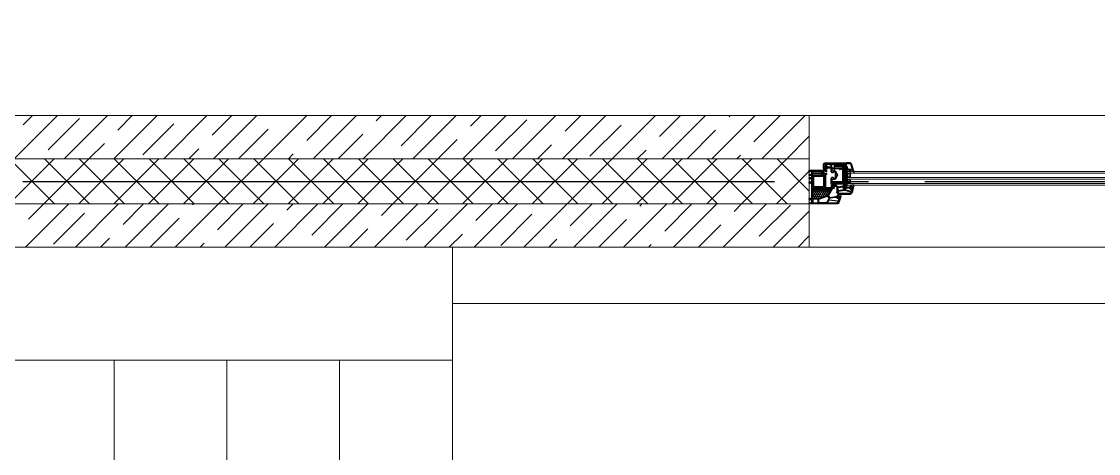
# Model space of a CAD drawing. Header units: inches. Extents: x -21163 to 11874, y -14995 to 6550.
# Drawn here: x 1779 to 4644, y -5737 to -4589 of the extents above; entities that cross this region are included whole.
import ezdxf

# ---------------------------------------------------------------- set-up
doc = ezdxf.new("R2010")
doc.units = ezdxf.units.IN
doc.header["$MEASUREMENT"] = 0
doc.linetypes.add('CONTI', pattern=[0])
doc.linetypes.add('GOST2.303 5', pattern=[24, 20, -1.5, 1, -1.5])
doc.layers.get('0').update_dxf_attribs({"color": 8})
for name, color, linetype in [('axis_dim', 8, 'CONTI'), ('GASKET', 8, 'Continuous'), ('PVC', 8, 'Continuous'), ('STEEL', 8, 'Continuous')]:
    doc.layers.add(name, color=color, linetype=linetype)
for name, color, linetype, lineweight in [('doors_windows', 8, 'Continuous', 5), ('stair1', 8, 'Continuous', 15), ('Wall2', 8, 'Continuous', 5)]:
    doc.layers.add(name, color=color, linetype=linetype, lineweight=lineweight)

# ---------------------------------------------------------------- blocks, each defined once
blk = doc.blocks.new('*U21')
at = {"linetype": 'Continuous'}
h = blk.add_hatch(dxfattribs=at)
h.set_pattern_fill('HONEY', color=6, angle=-90, style=0)
h.set_pattern_definition([(270, (1872.253, 52.6428), (-2.74963, -4.7625), [3.175, -6.35]), (150, (1872.253, 52.6428), (-2.74963, 4.7625), [3.175, -6.35]), (210, (1872.253, 52.6428), (-5.49926, -6e-07), [-6.35, 3.175])])
h.paths.add_polyline_path([(1743.9, -37.6, -0.57735), (1743.4, -36.8), (1751.1, -23.5, 0.079163), (1751.5, -22.5, -0.259107), (1751.8, -22.1), (1775.5, -13.5, -0.087489), (1775.7, -13.5), (1790.4, -13.5, -0.414214), (1790.9, -14), (1790.9, -37.1, -0.414214), (1790.4, -37.6)])
at = {"color": 5}
for p, q in [((1692.2, -55.3), (1691.2, -55.3)), ((1692.2, -56.3), (1691.2, -56.3)), ((1692.2, -57.3), (1691.2, -57.3)), ((1692.2, -55.3), (1692.2, -54.3)), ((1692.7, -55.3), (1692.7, -54.3)), ((1693.7, -55.3), (1693.7, -54.3)), ((1694.7, -55.3), (1694.7, -54.3)), ((1695.7, -55.3), (1695.7, -54.3)), ((1696.7, -55.3), (1696.7, -54.3)), ((1697.7, -55.3), (1697.7, -54.3)), ((1697.7, -55.3), (1698.7, -55.3)), ((1697.7, -56.3), (1698.7, -56.3)), ((1697.7, -57.3), (1698.7, -57.3)), ((1692.2, -58.3), (1691.2, -58.3)), ((1692.2, -59.3), (1691.2, -59.3)), ((1692.2, -60.3), (1691.2, -60.3)), ((1692.2, -61.3), (1691.2, -61.3)), ((1692.2, -62.3), (1691.2, -62.3)), ((1692.2, -63.3), (1691.2, -63.3)), ((1692.2, -64.3), (1691.2, -64.3)), ((1692.2, -65.3), (1691.2, -65.3)), ((1692.2, -65.3), (1691.2, -65.3)), ((1692.2, -66.3), (1691.2, -66.3)), ((1692.2, -71.3), (1691.2, -71.3)), ((1692.2, -72.3), (1691.2, -72.3)), ((1692.2, -73.3), (1691.2, -73.3)), ((1692.2, -74.3), (1691.2, -74.3)), ((1692.2, -75.3), (1691.2, -75.3)), ((1692.2, -76.3), (1691.2, -76.3)), ((1692.2, -77.3), (1691.2, -77.3)), ((1692.2, -78.3), (1691.2, -78.3)), ((1692.2, -79.3), (1691.2, -79.3)), ((1692.2, -80.3), (1691.2, -80.3)), ((1692.2, -81.3), (1691.2, -81.3)), ((1692.2, -81.3), (1691.2, -81.3)), ((1692.2, -82.3), (1691.2, -82.3)), ((1692.2, -65.3), (1692.2, -66.3)), ((1692.2, -71.3), (1692.2, -70.3)), ((1692.2, -81.3), (1692.2, -82.3)), ((1692.7, -66.3), (1692.7, -65.3)), ((1692.7, -71.3), (1692.7, -70.3)), ((1692.7, -82.3), (1692.7, -81.3)), ((1693.7, -66.3), (1693.7, -65.3)), ((1693.7, -71.3), (1693.7, -70.3)), ((1693.7, -82.3), (1693.7, -81.3)), ((1694.7, -66.3), (1694.7, -65.3)), ((1694.7, -71.3), (1694.7, -70.3)), ((1694.7, -82.3), (1694.7, -81.3)), ((1695.7, -66.3), (1695.7, -65.3)), ((1695.7, -71.3), (1695.7, -70.3)), ((1695.7, -82.3), (1695.7, -81.3)), ((1696.7, -66.3), (1696.7, -65.3)), ((1696.7, -71.3), (1696.7, -70.3)), ((1696.7, -82.3), (1696.7, -81.3)), ((1697.7, -58.3), (1698.7, -58.3)), ((1697.7, -59.3), (1698.7, -59.3)), ((1697.7, -60.3), (1698.7, -60.3)), ((1697.7, -61.3), (1698.7, -61.3)), ((1697.7, -62.3), (1698.7, -62.3)), ((1697.7, -63.3), (1698.7, -63.3)), ((1697.7, -64.3), (1698.7, -64.3)), ((1697.7, -65.3), (1698.7, -65.3)), ((1697.7, -65.3), (1698.7, -65.3)), ((1697.7, -65.3), (1697.7, -66.3)), ((1697.7, -66.3), (1698.7, -66.3)), ((1697.7, -71.3), (1697.7, -70.3)), ((1697.7, -71.3), (1698.7, -71.3)), ((1697.7, -72.3), (1698.7, -72.3)), ((1697.7, -73.3), (1698.7, -73.3)), ((1697.7, -74.3), (1698.7, -74.3)), ((1697.7, -75.3), (1698.7, -75.3)), ((1697.7, -76.3), (1698.7, -76.3)), ((1697.7, -77.3), (1698.7, -77.3)), ((1697.7, -78.3), (1698.7, -78.3)), ((1697.7, -79.3), (1698.7, -79.3)), ((1697.7, -80.3), (1698.7, -80.3)), ((1697.7, -81.3), (1698.7, -81.3)), ((1697.7, -81.3), (1698.7, -81.3)), ((1697.7, -81.3), (1697.7, -82.3)), ((1697.7, -82.3), (1698.7, -82.3))]:
    blk.add_line(p, q, dxfattribs=at)
at = {"color": 1, "linetype": 'Continuous', "lineweight": 25}
for p, q in [((1700.1, -48.2), (1703.1, -96.2)), ((1700.1, -96.2), (1703.1, -48.2))]:
    blk.add_line(p, q, dxfattribs=at)
at = {"color": 1, "linetype": 'Continuous'}
for p, q in [((1703.1, -44.1), (1700.6, -44.8)), ((1700.6, -44.8), (1700.6, -47.9)), ((1700.6, -47.9), (1703.1, -47.9)), ((1704.3, -43.5), (1703.1, -43.9)), ((1703.1, -43.9), (1703.1, -44.1)), ((1704.3, -45.4), (1703.1, -45.6)), ((1703.1, -45.6), (1703.1, -88.6)), ((1703.1, -50), (1704.3, -50)), ((1703.1, -76.2), (1703.1, -52)), ((1704.3, -45.4), (1704.3, -43.5)), ((1704.3, -45.4), (1704.3, -52)), ((1706.1, -52), (1704.3, -45.4)), ((1704.3, -45.6), (1704.3, -52)), ((1704.3, -52), (1706.1, -52)), ((1704.3, -54), (1704.3, -54.6)), ((1704.3, -54), (1706.1, -54)), ((1704.3, -80), (1704.3, -54)), ((1704.3, -55), (1706.1, -55)), ((1706.1, -83), (1706.1, -52)), ((1704.3, -69), (1706.1, -69)), ((1704.3, -70), (1706.1, -70)), ((1704.3, -72), (1706.1, -72)), ((1704.3, -80), (1706.1, -80)), ((1704.3, -82), (1706.1, -82)), ((1704.3, -86.7), (1704.3, -82)), ((1704.3, -83), (1706.1, -83)), ((1703.1, -86.7), (1704.8, -86.7)), ((1703.1, -88.6), (1704.8, -89.1)), ((1704.8, -89.1), (1704.8, -86.7))]:
    blk.add_line(p, q, dxfattribs=at)
blk.add_lwpolyline([(1743.5, -37.6, -0.57735), (1743.3, -37.1), (1751.9, -22.2, -0.176327), (1752.1, -22.1), (1775.5, -13.5, -0.087489), (1775.6, -13.5), (1790.6, -13.5, -0.414214), (1790.9, -13.8), (1790.9, -37.3, -0.414214), (1790.6, -37.6)], format="xyb", close=True)
at = {"color": 5}
for points in [[(1698.7, -66.3), (1691.2, -66.3), (1691.2, -54.3), (1698.7, -54.3)], [(1697.7, -65.3), (1692.2, -65.3), (1692.2, -55.3), (1697.7, -55.3)], [(1698.7, -82.3), (1691.2, -82.3), (1691.2, -70.3), (1698.7, -70.3)], [(1697.7, -81.3), (1692.2, -81.3), (1692.2, -71.3), (1697.7, -71.3)]]:
    blk.add_lwpolyline(points, close=True, dxfattribs=at)
at = {"color": 1, "linetype": 'Continuous', "lineweight": 25}
blk.add_lwpolyline([(1700.1, -50.2), (1700.1, -48.2), (1703.1, -48.2), (1703.1, -96.2), (1700.1, -96.2)], close=True, dxfattribs=at)
at = {"layer": 'doors_windows', "color": 5}
for points in [[(973, -50.3), (1700.1, -50.3), (1700.1, -54.3), (973, -54.3)], [(973, -66.3), (1700.1, -66.3), (1700.1, -70.3), (973, -70.3)], [(973, -82.3), (1700.1, -82.3), (1700.1, -86.3), (973, -86.3)]]:
    blk.add_lwpolyline(points, close=True, dxfattribs=at)
at = {"layer": 'GASKET'}
for p, q in [((1680.7, -84.5), (1682.1, -89.9)), ((1681.4, -84.2), (1684.4, -89.5)), ((1692.7, -87.5), (1693, -89.5))]:
    blk.add_line(p, q, dxfattribs=at)
at = {"layer": 'GASKET', "color": 5, "linetype": 'Continuous'}
for points in [[(1725, -22.6, 0.414214), (1725.7, -21.9), (1725.7, -21.8, 0.414214), (1725.4, -21.5), (1724.5, -21.5), (1724.4, -21.2, -0.57735), (1724.9, -20.3), (1725.3, -20.3, 0.414214), (1725.8, -19.8), (1725.8, -19.5, 0.020024), (1725.8, -19.2, 0.390947), (1724.8, -18.3), (1719.8, -18.3, 0.390947), (1718.8, -19.2), (1718.8, -19.5), (1718.8, -19.8, 0.414214), (1719.3, -20.3), (1719.8, -20.3, -0.57735), (1720.3, -21.2), (1720.1, -21.5), (1716.1, -21.5), (1715.1, -24.8, 0.502334), (1715.3, -25.2), (1722.1, -25.2), (1722.8, -22.8, -0.349418), (1723.1, -22.6)], [(1690.9, -47.6, 0.414214), (1691.6, -46.9), (1691.6, -46.8, 0.414214), (1691.3, -46.5), (1690.4, -46.5), (1690.3, -46.2, -0.57735), (1690.8, -45.3), (1691.2, -45.3, 0.414214), (1691.7, -44.8), (1691.7, -44.5, 0.020024), (1691.7, -44.2, 0.390947), (1690.7, -43.3), (1685.7, -43.3, 0.390947), (1684.7, -44.2), (1684.7, -44.5), (1684.7, -44.8, 0.414214), (1685.2, -45.3), (1685.7, -45.3, -0.57735), (1686.2, -46.2), (1686, -46.5), (1682, -46.5), (1681, -49.9, 0.502334), (1681.2, -50.3), (1688, -50.3), (1688.7, -47.8, -0.349418), (1689, -47.6)], [(1738, -49.7, -0.414214), (1738.5, -50.2, -0.054959), (1738.4, -50.9, -0.351258), (1738.2, -51.1), (1731.8, -51.1, -0.351258), (1731.6, -50.9, -0.054959), (1731.5, -50.2, -0.414214), (1732, -49.7), (1732.4, -49.7, 0.57735), (1733, -48.8), (1732.8, -48.5), (1731.3, -48.5, -0.414214), (1731.1, -48.3), (1731.1, -47.8, -0.407864), (1732.1, -46.8), (1738.3, -46.7, 0.433601), (1738.7, -46.2), (1738.7, -45.9, 0.363714), (1738, -45.2), (1737, -45.1, 0.169782), (1736.8, -45.2, -1.241435), (1736.3, -44), (1739.4, -44, -0.414214), (1740.6, -45.2), (1740.6, -48.2, -0.414214), (1740.3, -48.5), (1737.2, -48.5), (1737, -48.8, 0.57735), (1737.5, -49.7)], [(1759, -95.7, -0.414214), (1759.5, -96.2, -0.054959), (1759.4, -96.9, -0.351258), (1759.2, -97.1), (1752.8, -97.1, -0.351258), (1752.6, -96.9, -0.054959), (1752.5, -96.2, -0.414214), (1753, -95.7), (1753.4, -95.7, 0.57735), (1754, -94.8), (1753.8, -94.5), (1752.3, -94.5, -0.414214), (1752.1, -94.3), (1752.1, -93.8, -0.407864), (1753.1, -92.8), (1759.3, -92.7, 0.433601), (1759.7, -92.2), (1759.7, -91.9, 0.363714), (1758.9, -91.2), (1758, -91.1, 0.169782), (1757.8, -91.2, -1.241435), (1757.3, -90), (1760.4, -90, -0.414214), (1761.6, -91.2), (1761.6, -94.2, -0.414214), (1761.3, -94.5), (1758.2, -94.5), (1758, -94.8, 0.57735), (1758.5, -95.7)]]:
    blk.add_lwpolyline(points, format="xyb", close=True, dxfattribs=at)
at = {"layer": 'GASKET'}
for centre, radius, start, end in [((1681.1, -84.4), 0.4, 29.4867, 195), ((1690.7, -85.1), 0.6, 47.514, 209.42), ((1683.2, -89.3), 8, 0, 29.42), ((1687.7, -88.3), 5, 10, 47.514)]:
    blk.add_arc(centre, radius, start, end, dxfattribs=at)
at = {"layer": 'PVC'}
for p, q in [((1682.1, -89.8), (1682.1, -89.8)), ((1682.1, -89.9), (1687.7, -106.3)), ((1682.4, -89.5), (1693.6, -89.5)), ((1684.9, -92.1), (1689.5, -105.7)), ((1685.3, -91.4), (1693.6, -91.4)), ((1691.2, -89.3), (1691.2, -89.5)), ((1691.4, -107.1), (1700.7, -107.1)), ((1691.5, -109), (1702.4, -109)), ((1693.8, -91.5), (1697.9, -93.5)), ((1694.6, -89.7), (1698.8, -91.8)), ((1698.2, -93.9), (1698.2, -97.3)), ((1700.1, -93.9), (1700.1, -97)), ((1700.3, -99.4), (1700.7, -99.4)), ((1700.6, -97.5), (1701, -97.5)), ((1701.2, -99.9), (1701.2, -106.6)), ((1702.4, -109), (1703.1, -108.3)), ((1703.1, -99.6), (1703.1, -101.9)), ((1703.1, -105), (1703.1, -108.3)), ((1704.8, -102.6), (1703.5, -102.4)), ((1705.3, -104.8), (1703.7, -104.5)), ((1706.9, -101.5), (1705.1, -102.6)), ((1708.9, -102.7), (1705.3, -104.8)), ((1707.1, -100.7), (1707.1, -101.1)), ((1709.1, -100.7), (1709.1, -102.3))]:
    blk.add_line(p, q, dxfattribs=at)
at = {"layer": 'PVC', "linetype": 'Continuous', "lineweight": 25}
for points in [[(1703.9, -109), (1703.1, -108.3), (1703.1, -107.8), (1703.3, -105, -0.446275), (1703.9, -104.5), (1705, -104.7, -0.36397), (1705.4, -105.2), (1705.4, -106.2, 0.414214), (1705.9, -106.7), (1708.6, -106.7, 0.414214), (1710.1, -105.2), (1710.1, -100.4), (1709.1, -99.4), (1703.9, -100.5, -0.454146), (1703.3, -100), (1703.1, -97.4, -0.016582), (1703.1, -97.2), (1703.1, -89.3, -0.493145), (1703.5, -89), (1705.5, -89.5, 0.493145), (1706.1, -89.1), (1706.1, -66.7, -0.201513), (1706.3, -66.4, 0.420084), (1706.3, -65.6, -0.201513), (1706.1, -65.3), (1706.1, -50), (1707.9, -45.8, 0.628383), (1705.6, -43.1), (1698.4, -45), (1693.6, -45, 0.414214), (1693.1, -45.5, -0.414214), (1692.1, -46.5), (1690.5, -46.5), (1690.3, -46.2, -0.57735), (1690.8, -45.3), (1691.3, -45.3, 0.38517), (1691.7, -44.9, 1.105542), (1684.8, -44.9, 0.38517), (1685.3, -45.3), (1685.7, -45.3, -0.57735), (1686.2, -46.2), (1686.1, -46.5), (1682.4, -46.5, -0.493145), (1682.1, -46.1), (1686.2, -30.9, -0.339454), (1693.9, -25), (1720.7, -25, -0.198912), (1721.4, -25.3), (1728, -31.9, -0.414214), (1728, -32.6), (1726.3, -34.3, 0.198912), (1726.1, -34.6), (1726.1, -43.3, 0.198912), (1726.3, -43.6), (1731, -48.4, 0.198912), (1731.3, -48.5), (1732.8, -48.5), (1732.9, -48.8, -0.57735), (1732.4, -49.7), (1731.9, -49.7, 0.414214), (1731.4, -50.2), (1731.4, -51.6, 0.414214), (1731.9, -52.1), (1738.9, -52.1, 0.455633), (1739.4, -51.5), (1739.2, -50.1, 0.373972), (1738.7, -49.7), (1737.5, -49.7, -0.57735), (1737, -48.8), (1737.2, -48.5), (1740.6, -48.5, -0.373885), (1741.1, -48.9), (1742.1, -56.5), (1742.1, -68.6, -0.414214), (1741.8, -68.9), (1740.2, -68.9, 0.414214), (1739.9, -69.2), (1739.9, -70.6, -0.414214), (1739.6, -70.9), (1736.5, -70.9, -0.414214), (1736.2, -70.6), (1736.2, -69.4, 0.414214), (1735.7, -68.9), (1731.6, -68.9, 0.414214), (1730.6, -69.9), (1730.6, -76.3, -0.201513), (1730.5, -76.6, 0.420084), (1730.5, -77.4, -0.201513), (1730.6, -77.7), (1730.6, -84.1, 0.414214), (1731.6, -85.1), (1735.7, -85.1, 0.414214), (1736.2, -84.6), (1736.2, -83.4, -0.414214), (1736.5, -83.1), (1739.6, -83.1, -0.414214), (1739.9, -83.4), (1739.9, -84.8, 0.414214), (1740.2, -85.1), (1741.8, -85.1, -0.414214), (1742.1, -85.4), (1742.1, -94, 0.414214), (1743.6, -95.5), (1750.6, -95.5, 0.414214), (1751.1, -95, -0.414214), (1751.6, -94.5), (1753.8, -94.5), (1753.9, -94.8, -0.57735), (1753.4, -95.7), (1752.9, -95.7, 0.414214), (1752.4, -96.2), (1752.4, -97.2, 0.244698), (1752.6, -97.6), (1755.7, -99.7, 0.315299), (1756.3, -99.7), (1759.6, -97.4, 0.244698), (1759.8, -97), (1759.8, -96.2, 0.414214), (1759.3, -95.7), (1758.5, -95.7, -0.57735), (1758, -94.8), (1758.2, -94.5), (1761.8, -94.5, -0.414214), (1762.1, -94.8), (1762.1, -106, -0.414214), (1759.1, -109)], [(1706.6, -37, -0.109518), (1705.3, -36.9), (1689.2, -32.6, -0.414214), (1688.8, -32), (1688.9, -31.7, -0.339454), (1693.9, -27.8), (1719.5, -27.8, -0.198912), (1720.2, -28.1), (1724.2, -32.1, -0.382222), (1724.3, -32.7, 0.088112), (1723.8, -33.7, -0.274835), (1723.4, -34)], [(1693.7, -42.5, -0.293253), (1693.3, -42.2, 0.339137), (1687.4, -39.1, -0.546119), (1687, -38.7), (1688.4, -33.6, -0.414214), (1689, -33.2), (1705.4, -37.6, -0.339454), (1705.8, -38.1), (1705.8, -40.1, -0.339454), (1705.4, -40.5), (1698.1, -42.5, -0.065543), (1698, -42.5)], [(1719.9, -94.4, -0.414214), (1719.4, -93.9), (1719.4, -91.9, 1), (1718.4, -91.9), (1718.4, -93.9, -0.414214), (1717.9, -94.4), (1706.1, -94.4, -0.414214), (1705.6, -93.9), (1705.6, -92.6, -0.387795), (1706.1, -92.1, 0.387795), (1708.6, -89.3), (1708.6, -67.3, 0.229416), (1708.6, -64.7), (1708.6, -55.1, -0.414214), (1709.1, -54.6), (1738.9, -54.6, -0.373972), (1739.4, -55), (1739.6, -56.6, -0.034844), (1739.6, -56.7), (1739.6, -65.9, -0.414214), (1739.1, -66.4), (1731.6, -66.4, 0.414214), (1728.1, -69.9), (1728.1, -73.7, -0.39896), (1727.6, -74.2), (1724.6, -74.4, 0.39896), (1724.1, -74.9), (1724.1, -75.3, 0.39896), (1724.6, -75.8), (1727.4, -76, -0.442836), (1727.9, -76.5, 0.074681), (1727.9, -77.5, -0.442836), (1727.4, -78), (1724.6, -78.2, 0.39896), (1724.1, -78.7), (1724.1, -79.1, 0.39896), (1724.6, -79.6), (1727.6, -79.8, -0.39896), (1728.1, -80.3), (1728.1, -84.1, 0.414214), (1731.6, -87.6), (1732.3, -87.6, -0.414214), (1732.8, -88.1), (1732.8, -93.9, -0.414214), (1732.3, -94.4)], [(1711.2, -46, -0.498043), (1710.6, -45.5, 0.394481), (1706.9, -40.6, -0.365019), (1706.5, -40.1), (1706.5, -38.1, -0.36397), (1706.9, -37.6), (1723, -34.8, -0.466308), (1723.6, -35.3), (1723.6, -43.4, -0.36397), (1723.2, -43.9)], [(1709.1, -53.5, -0.414214), (1708.6, -53), (1708.6, -50.6, -0.103244), (1708.7, -50.4), (1709.9, -47.6, -0.251284), (1710.3, -47.3), (1723.7, -44.9, -0.28183), (1724.2, -45.1, 0.034736), (1724.5, -45.4), (1728.8, -49.7, -0.198912), (1728.9, -50), (1728.9, -53, -0.414214), (1728.4, -53.5)], [(1713.1, -100.5, -0.372896), (1712.6, -100.1, 0.161969), (1711.9, -98.7), (1710.9, -97.7, 0.251647), (1708.6, -97), (1706.2, -97.5, -0.4743), (1705.6, -97), (1705.6, -96, -0.414214), (1706.1, -95.5), (1732.3, -95.5, -0.414214), (1732.8, -96), (1732.8, -100, -0.414214), (1732.3, -100.5)], [(1713.1, -106.2, -0.414214), (1712.6, -105.7), (1712.6, -101.7, -0.414214), (1713.1, -101.2), (1732.3, -101.2, -0.414214), (1732.8, -101.7), (1732.8, -105.7, -0.414214), (1732.3, -106.2)], [(1734.4, -94.4, -0.414214), (1733.9, -93.9), (1733.9, -88.1, -0.414214), (1734.4, -87.6), (1739.1, -87.6, -0.414214), (1739.6, -88.1), (1739.6, -93.9, -0.414214), (1739.1, -94.4)], [(1734.4, -106.2, -0.414214), (1733.9, -105.7), (1733.9, -96, -0.414214), (1734.4, -95.5), (1739.6, -95.5, -0.284915), (1740, -95.8, 0.045769), (1740.4, -96.4, -0.162278), (1740.5, -96.7), (1740.5, -105.7, -0.414214), (1740, -106.2)], [(1742.8, -106.2, -0.414214), (1742.3, -105.7), (1742.3, -104.7, -0.414214), (1742.8, -104.2), (1744.1, -104.2, 0.414214), (1744.6, -103.7), (1744.6, -103.5, 0.414214), (1744.1, -103), (1742.8, -103, -0.414214), (1742.3, -102.5), (1742.3, -98.5, -0.436376), (1742.9, -98, 0.01877), (1743.1, -98), (1749.6, -98, -0.153915), (1749.9, -98.1), (1759.1, -104.6, -0.244698), (1759.3, -105), (1759.3, -105.7, -0.414214), (1758.8, -106.2)], [(1757.4, -100.9, -0.520567), (1757.4, -100.1), (1759, -99, -0.606815), (1759.8, -99.4), (1759.8, -101.7, -0.606815), (1759, -102.1)]]:
    blk.add_lwpolyline(points, format="xyb", close=True, dxfattribs=at)
at = {"layer": 'PVC'}
for points in [[(1756.1, -44), (1734.6, -44, -0.414214), (1734.1, -43.5), (1734.1, -42, -0.414214), (1734.6, -41.5), (1737.3, -41.5, 0.267949), (1738.2, -41), (1749, -22.3, 0.339454), (1748.8, -21.1), (1745.5, -17.8, 0.245592), (1744.7, -17.5), (1730.8, -20, -0.043661), (1730.3, -20), (1727.6, -20, 0.414214), (1727.1, -20.5, -0.414214), (1726.1, -21.5), (1724.5, -21.5), (1724.3, -21.2, -0.57735), (1724.8, -20.3), (1725.3, -20.3, 0.414214), (1725.8, -19.8), (1725.8, -19.5, 1), (1718.8, -19.5), (1718.8, -19.8, 0.414214), (1719.3, -20.3), (1719.7, -20.3, -0.57735), (1720.2, -21.2), (1720.1, -21.5), (1716.4, -21.5, -0.493145), (1716.1, -21.1), (1720.2, -5.9, -0.339454), (1727.9, 0), (1799.6, 0, -0.414214), (1800.1, -0.5), (1800.1, -2.4), (1800.1, -2.7), (1798.6, -4.2), (1798.1, -4.2, -0.414214), (1797.6, -3.7), (1797.6, -3.3, -0.198912), (1797.7, -3.2), (1798.3, -2.5, 0.700208), (1798.1, -2), (1793.9, -2.4, 0.388879), (1793.4, -2.9), (1793.4, -11.5, 0.388879), (1793.9, -12), (1797.8, -12.3, 0.700208), (1798, -11.8), (1797.7, -11.4, -0.198912), (1797.6, -11.3), (1797.6, -10.9, -0.414214), (1798.1, -10.4), (1798.6, -10.4), (1800.1, -11.9), (1800.1, -14.4), (1798.6, -15.9), (1798.1, -15.9, -0.414214), (1797.6, -15.4), (1797.6, -15, -0.198912), (1797.7, -14.9), (1798, -14.5, 0.700208), (1797.8, -14), (1793.9, -14.3, 0.388879), (1793.4, -14.8), (1793.4, -55.2, 0.388879), (1793.9, -55.7), (1797.8, -56, 0.700208), (1798, -55.5), (1797.7, -55.1, -0.198912), (1797.6, -55), (1797.6, -54.6, -0.414214), (1798.1, -54.1), (1798.6, -54.1), (1800.1, -55.6), (1800.1, -58.1), (1798.6, -59.6), (1798.1, -59.6, -0.414214), (1797.6, -59.1), (1797.6, -58.7, -0.198912), (1797.7, -58.6), (1798, -58.2, 0.700208), (1797.8, -57.7), (1793.9, -58, 0.388879), (1793.4, -58.5), (1793.4, -67.1, 0.388879), (1793.9, -67.6), (1798.1, -68, 0.700208), (1798.3, -67.5), (1797.7, -66.8, -0.198912), (1797.6, -66.7), (1797.6, -66.3, -0.414214), (1798.1, -65.8), (1798.6, -65.8), (1800.1, -67.3), (1800.1, -67.6), (1800.1, -69.5, -0.414214), (1799.6, -70), (1793.9, -70, 0.414214), (1793.4, -70.5), (1793.4, -74.9, 0.414214), (1793.9, -75.4), (1799.6, -75.4, -0.414214), (1800.1, -75.9), (1800.1, -78.1), (1798.6, -79.6), (1798.1, -79.6, -0.414214), (1797.6, -79.1), (1797.6, -78.7, -0.198912), (1797.7, -78.6), (1798.3, -77.9, 0.700208), (1798.1, -77.4), (1793.9, -77.8, 0.388879), (1793.4, -78.3), (1793.4, -87.1, 0.388879), (1793.9, -87.6), (1798.1, -88, 0.700208), (1798.3, -87.5), (1797.7, -86.8, -0.198912), (1797.6, -86.7), (1797.6, -86.3, -0.414214), (1798.1, -85.8), (1798.6, -85.8), (1800.1, -87.3), (1800.1, -87.6), (1800.1, -89.5, -0.414214), (1799.6, -90), (1754.9, -90), (1754.1, -89.3), (1754.1, -88.8), (1754.3, -86, -0.446275), (1754.9, -85.5), (1756, -85.7, -0.36397), (1756.4, -86.2), (1756.4, -87.2, 0.414214), (1756.9, -87.7), (1759.6, -87.7, 0.414214), (1761.1, -86.2), (1761.1, -81.4), (1760.1, -80.4), (1754.9, -81.5, -0.454146), (1754.3, -81), (1754.1, -78.3, -0.51393), (1754.5, -78), (1756.5, -78.5, 0.493145), (1757.1, -78.1), (1757.1, -45, 0.414214)], [(1747.8, -10.6), (1722.9, -8.4, 0.36397), (1722.3, -8.8), (1721, -13.7, 0.546119), (1721.4, -14.1, -0.339137), (1727.3, -17.2, 0.293253), (1727.7, -17.5), (1730.3, -17.5), (1744.2, -15.1, -0.100742), (1745.6, -15.1, 0.329802), (1746.2, -14.9), (1748.2, -11.3, 0.548619)], [(1752.3, -2.8), (1727.9, -2.8, 0.339454), (1722.9, -6.7), (1722.8, -7.1, 0.466308), (1723.2, -7.7), (1748.6, -10, 0.291473), (1749.1, -9.7), (1752.7, -3.6, 0.57735)], [(1775.6, -13.5), (1790.4, -13.5, -0.414214), (1790.9, -14), (1790.9, -37.1, -0.414214), (1790.4, -37.6), (1743.9, -37.6, -0.57735), (1743.5, -36.9), (1751.1, -23.5, 0.079163), (1751.5, -22.5, -0.259107), (1751.9, -22.1)], [(1774.6, -2.8, -0.414214), (1775.1, -3.3), (1775.1, -12.2, -0.315299), (1774.7, -12.6), (1752.1, -20.9, -0.415199), (1751.4, -20.6, 0.110369), (1750.6, -19.3), (1747.2, -15.9, -0.339454), (1747.1, -15.3), (1754.2, -3.1, -0.267949), (1754.7, -2.8)], [(1776.2, -3.3), (1776.2, -11.9, 0.414214), (1776.7, -12.4), (1790.4, -12.4, 0.414214), (1790.9, -11.9), (1790.9, -3.3, 0.414214), (1790.4, -2.8), (1776.7, -2.8, 0.414214)], [(1755.9, -38.3), (1742.9, -38.3, 0.267949), (1742.5, -38.6), (1741, -41.1, 0.57735), (1741.3, -41.5), (1755.9, -41.5, 0.414214), (1756.4, -41), (1756.4, -38.8, 0.414214)], [(1790.4, -38.3, -0.414214), (1790.9, -38.8), (1790.9, -42.8, -0.414214), (1790.4, -43.3), (1759.5, -43.3, -0.252264), (1759, -43.1, 0.152167), (1757.4, -41.8, -0.305615), (1757.1, -41.3), (1757.1, -38.8, -0.414214), (1757.6, -38.3)], [(1790.4, -44.4, -0.414214), (1790.9, -44.9), (1790.9, -54.1, 1), (1790.9, -54.7), (1790.9, -65.1, 1), (1790.9, -65.7), (1790.9, -74.9, -0.414214), (1790.4, -75.4), (1760.1, -75.4, -0.414214), (1759.6, -74.9), (1759.6, -44.9, -0.414214), (1760.1, -44.4)], [(1766.5, -76.5, -0.414214), (1767, -77), (1767, -81, -0.414214), (1766.5, -81.5), (1764.1, -81.5, -0.372896), (1763.6, -81.1, 0.161969), (1762.9, -79.7), (1761.9, -78.7, 0.198912), (1760.1, -77.9, -0.414214), (1759.6, -77.4), (1759.6, -77, -0.414214), (1760.1, -76.5)], [(1766.5, -82.2, -0.414214), (1767, -82.7), (1767, -86.7, -0.414214), (1766.5, -87.2), (1764.1, -87.2, -0.414214), (1763.6, -86.7), (1763.6, -82.7, -0.414214), (1764.1, -82.2)], [(1790.4, -76.5, -0.414214), (1790.9, -77), (1790.9, -81, -0.414214), (1790.4, -81.5), (1768.6, -81.5, -0.414214), (1768.1, -81), (1768.1, -77, -0.414214), (1768.6, -76.5)], [(1790.4, -82.2, -0.414214), (1790.9, -82.7), (1790.9, -86.7, -0.414214), (1790.4, -87.2), (1768.6, -87.2, -0.414214), (1768.1, -86.7), (1768.1, -82.7, -0.414214), (1768.6, -82.2)]]:
    blk.add_lwpolyline(points, format="xyb", close=True, dxfattribs=at)
for centre, radius, start, end in [((1682.4, -89.8), 0.3, 90, 198.7481), ((1685.3, -91.9), 0.5, 90, 198.7481), ((1691.5, -105), 4, 198.7481, 270), ((1691.5, -105), 2.1, 198.7481, 270), ((1693.6, -91.9), 2.4, 64.0795, 90), ((1693.6, -91.9), 0.5, 64.0795, 90), ((1697.7, -93.9), 0.5, 0, 64.0795), ((1700.3, -97.3), 2.1, 180, 270), ((1697.7, -93.9), 2.4, 0, 64.0795), ((1700.6, -97), 0.5, 180, 270), ((1700.7, -99.9), 0.5, 0, 90), ((1700.7, -106.6), 0.5, 270, 0), ((1701, -99.6), 2.1, 0, 90), ((1703.6, -101.9), 0.5, 180, 260), ((1703.6, -105), 0.5, 80, 180), ((1704.9, -102.1), 0.5, 260, 300), ((1706.6, -101.1), 0.5, 300, 0), ((1708.1, -100.7), 1, 0, 180), ((1708.6, -102.3), 0.5, 300, 0)]:
    blk.add_arc(centre, radius, start, end, dxfattribs=at)
at = {"layer": 'STEEL', "color": 5, "linetype": 'Continuous'}
for p, q in [((1713.3, -55), (1710.9, -57.5)), ((1715.6, -55), (1714.1, -56.5)), ((1717.9, -55), (1716.4, -56.5)), ((1720.1, -55), (1718.6, -56.5)), ((1720.5, -56.9), (1719, -58.5)), ((1722.4, -55), (1720.9, -56.5)), ((1722.8, -56.9), (1721.2, -58.5)), ((1724.6, -55), (1723.1, -56.5)), ((1725.1, -56.9), (1723.5, -58.5)), ((1726.9, -55), (1725.4, -56.5)), ((1727.3, -56.9), (1725.8, -58.5)), ((1729.2, -55), (1727.7, -56.5)), ((1729.6, -56.9), (1728, -58.5)), ((1731.4, -55), (1729.9, -56.5)), ((1731.9, -56.9), (1730.3, -58.5)), ((1733.7, -55), (1732.2, -56.5)), ((1734.1, -56.9), (1732.5, -58.5)), ((1736, -55), (1734.5, -56.5)), ((1736.4, -56.9), (1734.8, -58.5)), ((1738, -55.2), (1736.7, -56.5)), ((1738.7, -56.8), (1737.1, -58.5)), ((1761.8, -44.8), (1760.2, -46.4)), ((1761.7, -47), (1760.2, -48.5)), ((1761.7, -49.1), (1760.2, -50.6)), ((1761.7, -51.2), (1760.2, -52.7)), ((1761.7, -53.3), (1760.2, -54.8)), ((1761.7, -55.5), (1760.2, -57)), ((1763.9, -44.8), (1762.4, -46.3)), ((1766, -44.8), (1764.5, -46.3)), ((1768.1, -44.8), (1766.6, -46.3)), ((1770.3, -44.8), (1768.8, -46.3)), ((1772.4, -44.8), (1770.9, -46.3)), ((1774.5, -44.8), (1773, -46.3)), ((1776.6, -44.8), (1775.5, -46)), ((1778.7, -44.8), (1777.2, -46.3)), ((1780.9, -44.8), (1779.4, -46.3)), ((1783, -44.8), (1781.5, -46.3)), ((1785.1, -44.8), (1783.6, -46.3)), ((1787.2, -44.8), (1785.7, -46.3)), ((1789.3, -44.9), (1787.9, -46.3)), ((1790.2, -46.1), (1788.7, -47.6)), ((1790.2, -48.2), (1788.7, -49.7)), ((1790.2, -50.3), (1788.7, -51.8)), ((1790.2, -52.4), (1788.7, -53.9)), ((1790.2, -54.5), (1788.7, -56)), ((1790.2, -56.7), (1788.7, -58.2)), ((1711.9, -58.7), (1709.1, -61.5)), ((1710.6, -62.3), (1709.1, -63.8)), ((1710.6, -64.6), (1709.1, -66.1)), ((1710.6, -66.8), (1709.1, -68.3)), ((1710.6, -69.1), (1709.1, -70.6)), ((1710.6, -71.3), (1709.1, -72.8)), ((1710.6, -73.6), (1709.1, -75.1)), ((1710.6, -75.9), (1709.1, -77.4)), ((1710.6, -78.1), (1709.1, -79.6)), ((1710.6, -80.4), (1709.1, -81.9)), ((1710.6, -82.7), (1709.1, -84.2)), ((1710.6, -84.9), (1709.1, -86.4)), ((1761.7, -57.6), (1760.2, -59.1)), ((1761.7, -59.7), (1760.2, -61.2)), ((1761.7, -61.8), (1760.2, -63.3)), ((1761.7, -63.9), (1760.2, -65.4)), ((1761.7, -66.1), (1760.2, -67.6)), ((1761.7, -68.2), (1760.2, -69.7)), ((1761.7, -70.3), (1760.2, -71.8)), ((1761.7, -72.4), (1760.3, -73.8)), ((1763, -73.3), (1761.5, -74.8)), ((1765.1, -73.3), (1763.6, -74.8)), ((1767.2, -73.3), (1765.7, -74.8)), ((1769.3, -73.3), (1767.8, -74.8)), ((1771.5, -73.3), (1770, -74.8)), ((1773.6, -73.3), (1772.1, -74.8)), ((1775.7, -73.3), (1774.2, -74.8)), ((1777.8, -73.3), (1776.3, -74.8)), ((1779.9, -73.3), (1778.4, -74.8)), ((1782.1, -73.3), (1780.6, -74.8)), ((1784.2, -73.3), (1782.7, -74.8)), ((1786.3, -73.3), (1784.8, -74.8)), ((1788.4, -73.3), (1786.9, -74.8)), ((1790.2, -58.8), (1788.7, -60.3)), ((1790.2, -60.9), (1788.7, -62.4)), ((1790.2, -63), (1788.7, -64.5)), ((1790.2, -65.1), (1788.7, -66.6)), ((1790.2, -67.3), (1788.7, -68.8)), ((1790.2, -69.4), (1788.7, -70.9)), ((1790.2, -71.5), (1788.7, -73)), ((1790.2, -73.7), (1789.1, -74.7)), ((1710.6, -87.2), (1709.1, -88.7)), ((1710.6, -89.4), (1709.1, -90.9)), ((1710.6, -91.7), (1709.4, -92.9)), ((1712.2, -92.3), (1710.8, -93.8)), ((1714.5, -92.3), (1713, -93.8)), ((1716.8, -92.3), (1715.3, -93.8)), ((1717.6, -93.8), (1717.5, -93.8))]:
    blk.add_line(p, q, dxfattribs=at)
at = {"layer": 'STEEL', "linetype": 'Continuous'}
blk.add_lwpolyline([(1709.1, -91.8), (1709.1, -61.5, -0.116434), (1709.3, -60.6), (1711.5, -56.1, -0.284079), (1713.3, -55), (1737.2, -55, -0.414214), (1738.7, -56.5), (1738.7, -57, -0.414214), (1737.2, -58.5), (1718.7, -58.5), (1718.7, -56.9), (1737.3, -56.9, 0.940252), (1737.4, -56.5), (1713.5, -56.5, 0.228035), (1712.9, -56.8), (1710.6, -61.3, 0.116434), (1710.6, -61.5), (1710.6, -91.8, 0.414214), (1711.1, -92.3), (1717.6, -92.3), (1717.6, -93.8), (1711.1, -93.8, -0.414214)], format="xyb", close=True, dxfattribs=at)
at = {"layer": 'STEEL', "color": 5, "linetype": 'Continuous'}
blk.add_lwpolyline([(1775.5, -46.3), (1775.5, -44.8), (1788.7, -44.8, -0.414214), (1790.2, -46.3), (1790.2, -73.3, -0.414214), (1788.7, -74.8), (1761.7, -74.8, -0.414214), (1760.2, -73.3), (1760.2, -46.3, -0.414214), (1761.7, -44.8), (1775, -44.8), (1775, -46.3), (1761.7, -46.3), (1761.7, -73.3), (1788.7, -73.3), (1788.7, -46.3)], format="xyb", close=True, dxfattribs=at)

msp = doc.modelspace()

# ---------------------------------------------------------------- linework, layer by layer
at = {"layer": 'axis_dim', "linetype": 'GOST2.303 5', "lineweight": 25, "ltscale": 100}
msp.add_lwpolyline([(-618, -5014), (8759.7, -5014)], dxfattribs=at)
at = {"layer": 'doors_windows', "lineweight": 20, "ltscale": 50}
msp.add_lwpolyline([(5674.6, -4839), (3874.6, -4839), (3874.6, -5189), (5674.6, -5189)], close=True, dxfattribs=at)
at = {"layer": 'stair1', "ltscale": 75}
msp.add_lwpolyline([(6824.6, -4589), (6974.6, -4589), (6974.6, -5189), (6974.6, -5339), (2924.9, -5339)], dxfattribs=at)
for points in [[(2924.9, -5489), (-75.2, -5489), (-75.2, -5189), (2924.9, -5189)], [(2324.9, -5489), (2024.9, -5489), (2024.9, -7689), (2324.9, -7689)], [(2624.9, -5489), (2324.9, -5489), (2324.9, -7689), (2624.9, -7689)], [(2924.9, -5489), (2624.9, -5489), (2624.9, -7689), (2924.9, -7689)]]:
    msp.add_lwpolyline(points, close=True, dxfattribs=at)
at = {"layer": 'Wall2', "ltscale": 100}
for points in [[(-75.2, -4839), (3874.6, -4839)], [(1759.5, -4954), (1874.5, -4839)], [(1783.6, -4863.5), (1808.2, -4839)], [(1892.1, -4954), (2007.1, -4839)], [(2024.6, -4954), (2139.6, -4839)], [(2034.9, -4877.5), (2073.3, -4839)], [(2157.2, -4954), (2272.2, -4839)], [(2286.1, -4891.4), (2338.5, -4839)], [(2289.8, -4954), (2404.8, -4839)], [(2422.4, -4954), (2537.4, -4839)], [(2471.1, -4839), (2471.1, -4839)], [(2537.4, -4905.3), (2603.7, -4839)], [(2555, -4954), (2670, -4839)], [(2687.5, -4954), (2802.5, -4839)], [(2722.3, -4852.9), (2736.3, -4839)], [(2788.6, -4919.2), (2868.8, -4839)], [(2820.1, -4954), (2935.1, -4839)], [(2952.7, -4954), (3067.7, -4839)], [(2973.6, -4866.9), (3001.4, -4839)], [(3085.3, -4954), (3200.3, -4839)], [(3217.9, -4954), (3332.9, -4839)], [(3224.8, -4880.8), (3266.6, -4839)], [(3350.5, -4954), (3465.5, -4839)], [(3476.1, -4894.7), (3531.8, -4839)], [(3483, -4954), (3598, -4839)], [(3615.6, -4954), (3730.6, -4839)], [(3661, -4842.3), (3664.3, -4839)], [(3727.3, -4908.6), (3796.9, -4839)], [(3748.2, -4954), (3863.2, -4839)], [(3874.6, -4839), (3874.6, -4954)], [(1849.9, -4929.8), (1932.8, -4847)], [(2101.2, -4943.7), (2184, -4860.9)], [(3039.9, -4933.1), (3122.7, -4850.3)], [(3291.1, -4947.1), (3374, -4864.2)], [(2356.1, -4954), (2435.3, -4874.8)], [(2621.3, -4954), (2686.5, -4888.7)], [(3549.3, -4954), (3625.2, -4878.1)], [(3814.5, -4954), (3874.6, -4893.9)], [(1958.3, -4954), (1999.1, -4913.3)], [(2223.5, -4954), (2250.3, -4927.2)], [(2886.4, -4954), (2937.8, -4902.6)], [(3151.6, -4954), (3189, -4916.6)], [(-75.2, -4954), (3874.6, -4954)], [(3874.6, -4954), (-75.2, -4954)], [(1745.5, -5074), (1865.5, -4954)], [(1866.8, -5074), (1746.8, -4954)], [(1838.3, -5074), (1958.3, -4954)], [(1959.6, -5074), (1839.6, -4954)], [(1931.2, -5074), (2051.2, -4954)], [(2052.4, -5074), (1932.4, -4954)], [(2024, -5074), (2144, -4954)], [(2145.3, -5074), (2025.3, -4954)], [(2116.8, -5074), (2236.8, -4954)], [(2238.1, -5074), (2118.1, -4954)], [(2209.6, -5074), (2329.6, -4954)], [(2330.9, -5074), (2210.9, -4954)], [(2302.4, -5074), (2422.4, -4954)], [(2423.7, -5074), (2303.7, -4954)], [(2395.2, -5074), (2515.2, -4954)], [(2516.5, -5074), (2396.5, -4954)], [(2488, -5074), (2608, -4954)], [(2488.7, -4954), (2501.6, -4941.1)], [(2609.3, -5074), (2489.3, -4954)], [(2580.8, -5074), (2700.8, -4954)], [(2702.1, -5074), (2582.1, -4954)], [(2673.6, -5074), (2793.6, -4954)], [(2794.9, -5074), (2674.9, -4954)], [(2766.4, -5074), (2886.4, -4954)], [(2887.7, -5074), (2767.7, -4954)], [(2859.2, -5074), (2979.2, -4954)], [(2980.5, -5074), (2860.5, -4954)], [(2952, -5074), (3072, -4954)], [(3073.3, -5074), (2953.3, -4954)], [(3044.8, -5074), (3164.8, -4954)], [(3166.1, -5074), (3046.1, -4954)], [(3137.7, -5074), (3257.7, -4954)], [(3258.9, -5074), (3138.9, -4954)], [(3230.5, -5074), (3350.5, -4954)], [(3351.8, -5074), (3231.8, -4954)], [(3323.3, -5074), (3443.3, -4954)], [(3444.6, -5074), (3324.6, -4954)], [(3416.1, -5074), (3536.1, -4954)], [(3416.8, -4954), (3440.3, -4930.5)], [(3537.4, -5074), (3417.4, -4954)], [(3508.9, -5074), (3628.9, -4954)], [(3630.2, -5074), (3510.2, -4954)], [(3601.7, -5074), (3721.7, -4954)], [(3723, -5074), (3603, -4954)], [(3681.9, -4954), (3691.5, -4944.4)], [(3694.5, -5074), (3814.5, -4954)], [(3815.8, -5074), (3695.8, -4954)], [(3874.6, -5040), (3788.6, -4954)], [(3874.6, -4954), (3874.6, -5074)], [(3787.3, -5074), (3874.6, -4986.7)], [(-75.2, -5074), (3874.6, -5074)], [(3874.6, -5074), (-75.2, -5074)], [(1789.6, -5189), (1904.6, -5074)], [(1797.6, -5114.8), (1838.3, -5074)], [(1863.9, -5181.1), (1946.7, -5098.2)], [(1922.2, -5189), (2037.2, -5074)], [(2048.8, -5128.7), (2103.5, -5074)], [(2054.8, -5189), (2169.8, -5074)], [(2187.4, -5189), (2302.4, -5074)], [(2233.8, -5076.3), (2236.1, -5074)], [(2300.1, -5142.6), (2368.7, -5074)], [(2320, -5189), (2435, -5074)], [(2452.5, -5189), (2567.5, -5074)], [(2485, -5090.3), (2501.3, -5074)], [(2551.3, -5156.5), (2633.8, -5074)], [(2585.1, -5189), (2700.1, -5074)], [(2717.7, -5189), (2832.7, -5074)], [(2736.2, -5104.2), (2766.4, -5074)], [(2802.5, -5170.5), (2885.4, -5087.6)], [(2850.3, -5189), (2965.3, -5074)], [(2982.9, -5189), (3097.9, -5074)], [(2987.5, -5118.1), (3031.6, -5074)], [(3115.5, -5189), (3230.5, -5074)], [(3238.7, -5132), (3296.8, -5074)], [(3248, -5189), (3363, -5074)], [(3380.6, -5189), (3495.6, -5074)], [(3423.7, -5079.6), (3429.3, -5074)], [(3490, -5145.9), (3561.9, -5074)], [(3513.2, -5189), (3628.2, -5074)], [(3645.8, -5189), (3760.8, -5074)], [(3674.9, -5093.6), (3694.5, -5074)], [(3741.2, -5159.9), (3824.1, -5077)], [(3778.4, -5189), (3874.6, -5092.8)], [(3874.6, -5074), (3874.6, -5189)], [(2121.1, -5189), (2198, -5112.1)], [(2386.3, -5189), (2449.2, -5126.1)], [(3053.8, -5184.4), (3136.6, -5101.5)], [(3314.3, -5189), (3387.9, -5115.4)], [(2651.4, -5189), (2700.5, -5140)], [(2916.6, -5189), (2951.7, -5153.9)], [(3579.5, -5189), (3639.1, -5129.4)], [(1988.5, -5189), (2013, -5164.5)], [(2253.7, -5189), (2264.3, -5178.4)], [(3181.8, -5189), (3202.9, -5167.8)], [(3446.9, -5189), (3454.2, -5181.7)], [(3844.7, -5189), (3874.6, -5159.1)], [(3874.6, -5189), (-75.2, -5189)]]:
    msp.add_lwpolyline(points, dxfattribs=at)

# ---------------------------------------------------------------- block references
at = {"ltscale": 100, "rotation": 180}
msp.add_blockref('*U21', (5674.6, -5074), dxfattribs=at)

doc.saveas('drawing.dxf')
